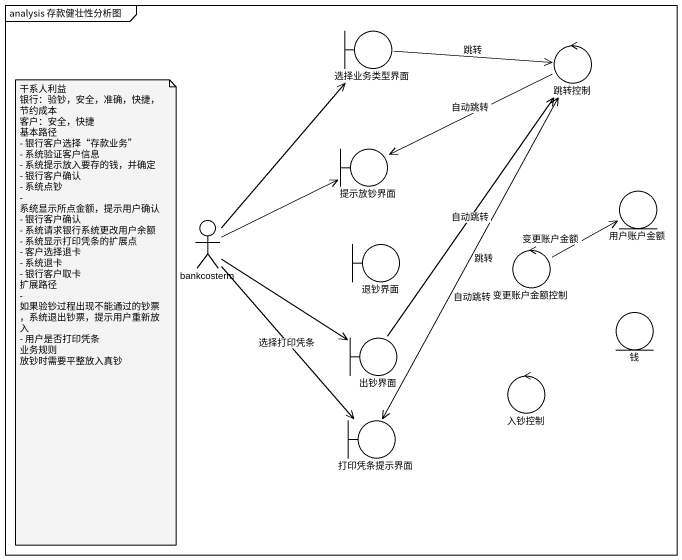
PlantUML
@startuml
mainframe analysis 存款健壮性分析图
boundary 选择业务类型界面
control 跳转控制
boundary 提示放钞界面
entity 用户账户金额
actor bankcosterm
boundary 退钞界面
control 变更账户金额控制
entity 钱
boundary 出钞界面
control 入钞控制
boundary 打印凭条提示界面
选择业务类型界面 -right-> 跳转控制 : 跳转
跳转控制 -left-> 提示放钞界面 : 自动跳转
跳转控制 --> 打印凭条提示界面 : 跳转
bankcosterm -up-> 选择业务类型界面
bankcosterm -right-> 提示放钞界面
bankcosterm --> 出钞界面
bankcosterm --> 打印凭条提示界面 : 选择打印凭条
变更账户金额控制 -right-> 用户账户金额 : 变更账户金额
出钞界面 -up-> 跳转控制 : 自动跳转
打印凭条提示界面 -up-> 跳转控制 : 自动跳转
note as N1
  干系人利益
  银行：验钞，安全，准确，快捷，节约成本
  客户：安全，快捷
  基本路径
  - 银行客户选择“存款业务”
  - 系统验证客户信息
  - 系统提示放入要存的钱，并确定
  - 银行客户确认
  - 系统点钞
  - 系统显示所点金额，提示用户确认
  - 银行客户确认
  - 系统请求银行系统更改用户余额
  - 系统显示打印凭条的扩展点
  - 客户选择退卡
  - 系统退卡
  - 银行客户取卡
  扩展路径
  - 如果验钞过程出现不能通过的钞票，系统退出钞票，提示用户重新放入
  - 用户是否打印凭条
  业务规则
  放钞时需要平整放入真钞
end note
@enduml
